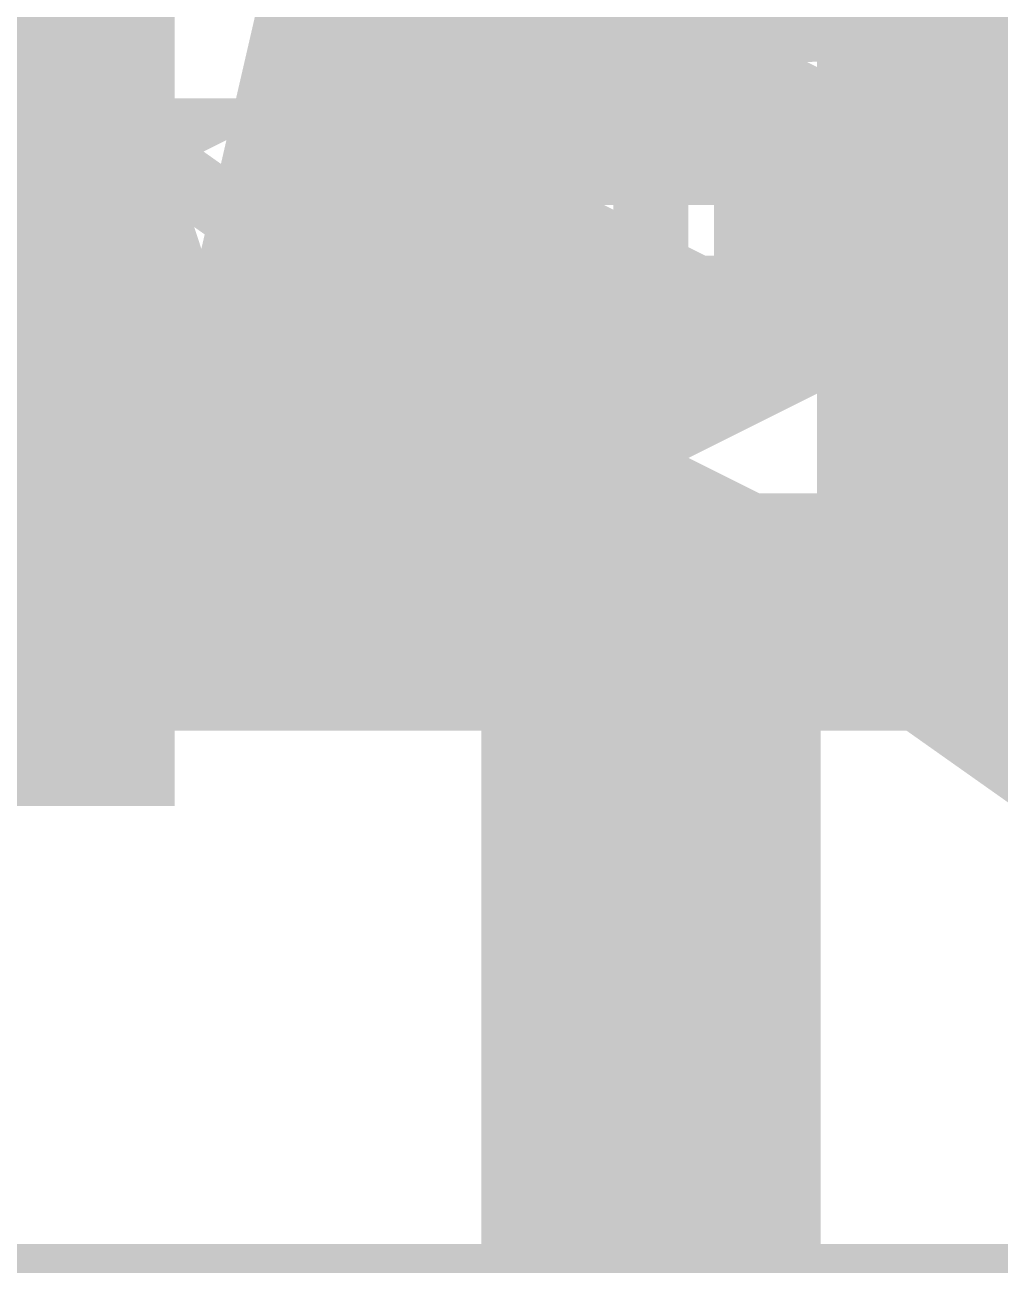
# Model space of a CAD drawing. Header units: millimetres. Extents: x -0.7 to 17.2, y -0.7 to 12.5.
# Drawn here: x 4.378 to 6.411, y 6.097 to 8.684 of the extents above; entities that cross this region are included whole.
import ezdxf

# ---------------------------------------------------------------- set-up
doc = ezdxf.new("R2010")
doc.units = ezdxf.units.MM
for name, color, linetype in [('EQUIPMENT', 7, 'Continuous'), ('FITTINGS', 7, 'Continuous'), ('LEGEND', 7, 'Continuous'), ('PIPING_AIR', 7, 'Continuous'), ('TEXT', 7, 'Continuous')]:
    doc.layers.add(name, color=color, linetype=linetype)

msp = doc.modelspace()

# ---------------------------------------------------------------- linework, layer by layer
at = {"color": 7, "lineweight": 0}
for points, const_width in [([(4.662244777209532, 10.07671564086473), (4.661779089426119, 10.07813678481762), (4.661779089426119, 10.07813678481762), (4.661779089426119, 10.07813678481762), (4.661779089426119, 10.07813678481762), (4.660985594729279, 10.07469597741707)], 1), ([(0, 11.69291973114014), (16.53544235229492, 0)], 0.139669269323349), ([(0, 11.69291973114014), (16.53544235229492, 0)], 0.139669269323349)]:
    msp.add_lwpolyline(points, dxfattribs=dict(at, const_width=const_width))
at = {"layer": 'EQUIPMENT', "color": 7, "lineweight": 0, "const_width": 0.9904999732971191}
for points in [[(3.176222495642161, 7.550153654816072), (4.194522231743221, 7.550153654816072), (4.194522231743221, 8.803445637709684), (3.176222495642161, 8.803445637709684), (3.176222495642161, 7.550153654816072), (3.176222495642161, 7.550153654816072)], [(5.056160469982579, 7.706815152677774), (6.309452452876192, 7.706815152677774), (6.309452452876192, 8.803445637709684), (5.056160469982579, 8.803445637709684), (5.056160469982579, 7.706815152677774), (5.056160469982579, 7.706815152677774)]]:
    msp.add_lwpolyline(points, dxfattribs=at)
at = {"layer": 'FITTINGS', "color": 7, "lineweight": 0}
for points, const_width in [([(5.361860282955708, 9.110758148896148), (5.362488928496216, 9.104776946385176), (5.363533272121663, 9.09885416727624), (5.364988224756702, 9.093018663475066), (5.36684669904686, 9.087298869606542), (5.369099646709547, 9.081722648358193), (5.371736072540687, 9.076317165587733), (5.374743146467755, 9.071108763096175), (5.378106217556405, 9.066122809223794), (5.381808893381366, 9.061383596134835), (5.385833147410608, 9.056914211423418), (5.390159361025225, 9.052736430729377), (5.394766468254606, 9.048870610354099), (5.399632016471832, 9.045335584545242), (5.40473230179109, 9.042148572119212), (5.41004247878627, 9.03932510175913), (5.415536677212881, 9.036878927975064), (5.421188128067709, 9.034821961070872), (5.426969298986243, 9.033164239130958), (5.432852023803984, 9.03191382997385), (5.438807642622756, 9.03107682181446), (5.44480714041796, 9.03065729525082), (5.450821288855706, 9.03065729525082), (5.45682078665091, 9.03107682181446), (5.462776405469682, 9.03191382997385), (5.468659130287424, 9.033164239130958), (5.474440301205957, 9.034821961070872), (5.480091752060785, 9.036878927975064), (5.485585950487396, 9.03932510175913), (5.490896127482577, 9.042148572119212), (5.495996412801833, 9.045335584545242), (5.500861961019059, 9.048870610354099), (5.505469068248441, 9.052736430729377), (5.509795281863058, 9.056914211423418), (5.5138195358923, 9.061383596134835), (5.517522211717262, 9.066122809223794), (5.520885282805911, 9.071108763096175), (5.523892356732979, 9.076317165587733), (5.52652878256412, 9.081722648358193), (5.528781730226807, 9.087298869606542), (5.530640204516963, 9.093018663475066), (5.532095157152003, 9.09885416727624), (5.53313950077745, 9.104776946385176), (5.53397804032832, 9.116768633433088)], 0.8489999771118164), ([(5.910175525471663, 9.110758148896148), (5.910804171012171, 9.104776946385176), (5.911848514637619, 9.09885416727624), (5.913303467272658, 9.093018663475066), (5.915161941562816, 9.087298869606542), (5.917414889225502, 9.081722648358193), (5.920051315056642, 9.076317165587733), (5.92305838898371, 9.071108763096175), (5.92642146007236, 9.066122809223794), (5.930124135897321, 9.061383596134835), (5.934148389926563, 9.056914211423418), (5.93847460354118, 9.052736430729377), (5.943081710770562, 9.048870610354099), (5.947947258987788, 9.045335584545242), (5.953047544307045, 9.042148572119212), (5.958357721302225, 9.03932510175913), (5.963851919728836, 9.036878927975064), (5.969503370583665, 9.034821961070872), (5.975284541502197, 9.033164239130958), (5.98116726631994, 9.03191382997385), (5.987122885138711, 9.03107682181446), (5.993122382933915, 9.03065729525082), (5.999136531371661, 9.03065729525082), (6.005136029166866, 9.03107682181446), (6.011091647985637, 9.03191382997385), (6.01697437280338, 9.033164239130958), (6.022755543721912, 9.034821961070872), (6.02840699457674, 9.036878927975064), (6.033901193003351, 9.03932510175913), (6.039211369998531, 9.042148572119212), (6.044311655317789, 9.045335584545242), (6.049177203535015, 9.048870610354099), (6.053784310764397, 9.052736430729377), (6.058110524379013, 9.056914211423418), (6.062134778408256, 9.061383596134835), (6.065837454233217, 9.066122809223794), (6.069200525321866, 9.071108763096175), (6.072207599248935, 9.076317165587733), (6.074844025080075, 9.081722648358193), (6.077096972742762, 9.087298869606542), (6.078955447032919, 9.093018663475066), (6.080410399667958, 9.09885416727624), (6.081454743293405, 9.104776946385176), (6.082293282844275, 9.116768633433088)], 0.8489999771118164), ([(5.604475712498535, 8.176799646262879), (5.761137210360237, 8.25513039519373), (5.604475712498535, 8.33346114412458), (5.604475712498535, 8.176799646262879), (5.604475712498535, 8.176799646262879)], 0.8489999771118164), ([(5.604475712498535, 8.25513039519373), (5.761137210360237, 8.25513039519373)], 0.7074999213218689)]:
    msp.add_lwpolyline(points, dxfattribs=dict(at, const_width=const_width))
at = {"layer": 'LEGEND', "color": 7, "lineweight": 0, "const_width": 0.7074999213218689}
msp.add_lwpolyline([(0.6304731553895112, 1.675347485002265), (8.463548048474587, 1.675347485002265), (8.463548048474587, 5.787711803871931), (0.6304731553895112, 5.787711803871931), (0.6304731553895112, 1.675347485002265), (0.6304731553895112, 1.675347485002265)], dxfattribs=at)
at = {"layer": 'PIPING_AIR', "color": 7, "lineweight": 0, "const_width": 0.7074999213218689}
for points in [[(6.309452452876192, 8.25513039519373), (7.288586814511826, 8.25513039519373)], [(4.969996646158643, 8.219881558174846), (5.056160469982579, 8.176799646262879), (4.969996646158643, 8.133717734350911)], [(4.194522231743221, 8.176799646262879), (5.056160469982579, 8.176799646262879)], [(5.682806461429386, 7.706815152677774), (5.682806461429386, 4.926073565632572)]]:
    msp.add_lwpolyline(points, dxfattribs=at)
at = {"layer": 'TEXT', "color": 7, "lineweight": 0, "const_width": 3.916537494319527e-08}
for points in [[(5.490435948382943, 7.428447367070085), (5.490435948382943, 7.428447367070085), (5.498781567513596, 7.42784671939343), (5.505466069977986, 7.42604476635985), (5.510489445297346, 7.42304151657317), (5.510489445297346, 7.42304151657317), (5.513986120550399, 7.418943123072), (5.516084133174693, 7.413862131953874), (5.516783468389226, 7.407798554470409), (5.516783468389226, 7.407798554470409), (5.516494340866296, 7.404014356693844), (5.515626977501325, 7.400394448147384), (5.514181362732629, 7.39693884414712), (5.514181362732629, 7.39693884414712), (5.512050277524862, 7.393775034518828), (5.509132915327355, 7.391036896360363), (5.505429261972525, 7.388724447876939), (5.505429261972525, 7.388724447876939), (5.50084650113577, 7.386977447585876), (5.4952918253174, 7.38592923720333), (5.488765223717822, 7.385579836797472), (5.480704457301906, 7.385579836797472), (5.480704457301906, 7.35824812553731), (5.471856337882886, 7.35824812553731), (5.471856337882886, 7.428452168003031), (5.490435948382943, 7.428447367070085)], [(5.480704457301906, 7.420881096747581), (5.480704457301906, 7.393155708985867), (5.487785833396889, 7.393155708985867), (5.487785833396889, 7.393155708985867), (5.493903819932743, 7.393516317834301), (5.498885591054923, 7.394598122025116), (5.502731137657013, 7.396401139657195), (5.502731137657013, 7.396401139657195), (5.505462331514004, 7.399067262875724), (5.507101054077103, 7.402738370817523), (5.507647292993462, 7.407414479834749), (5.507647292993462, 7.407414479834749), (5.507166662362676, 7.411554488435169), (5.505724786424301, 7.414929539938676), (5.50332165240934, 7.417539647417338), (5.50332165240934, 7.417539647417338), (5.499880446890674, 7.419398145178173), (5.495324365033904, 7.420511957998078), (5.489653396312786, 7.420881096747581)], [(5.550511944581672, 7.411927356803755), (5.550511944581672, 7.411927356803755), (5.554821574404587, 7.411599830293405), (5.55870553810851, 7.410617234956226), (5.56216380884101, 7.408979583975063), (5.56216380884101, 7.408979583975063), (5.565157448628798, 7.406743953634501), (5.567647542445526, 7.403973810449252), (5.569634060504599, 7.400669169045968), (5.569634060504599, 7.400669169045968), (5.57108233271257, 7.396895107163115), (5.571951312054275, 7.392716689355064), (5.572240967094142, 7.388133933124612), (5.572240967094142, 7.382924920878471), (5.536157155073876, 7.382924920878471), (5.536157155073876, 7.382924920878471), (5.536752997897518, 7.37743426034874), (5.538278101526718, 7.372894170458973), (5.540732444171176, 7.369304674111375), (5.540732444171176, 7.369304674111375), (5.544036012721468, 7.366709510690626), (5.548115213399908, 7.365152399473674), (5.552970022249896, 7.364633366355159), (5.552970022249896, 7.364633366355159), (5.556186106054225, 7.36473686100091), (5.559151491386992, 7.365047312478575), (5.561866150998373, 7.365564747346635), (5.561866150998373, 7.365564747346635), (5.564482650883479, 7.36628169444187), (5.567153579812477, 7.367184261137264), (5.569878908084832, 7.368272473528038), (5.569878908084832, 7.360701402272589), (5.569878908084832, 7.360701402272589), (5.5672015786692, 7.359624401212479), (5.564546672852212, 7.358755422989748), (5.561914160327831, 7.358094495683046), (5.561914160327831, 7.358094495683046), (5.559129077311481, 7.35763041393808), (5.556016481747329, 7.357351950280228), (5.552576345748345, 7.357259133350485), (5.552576345748345, 7.357259133350485), (5.547787140811062, 7.357597874351914), (5.543379892596679, 7.358614062319981), (5.539354576415746, 7.360307725771038), (5.539354576415746, 7.360307725771038), (5.535804013288993, 7.362673527044789), (5.532821040718362, 7.365706107361884), (5.530405637404866, 7.369405493703236), (5.530405637404866, 7.369405493703236), (5.528631953637013, 7.37373594260309), (5.527567753270962, 7.378668093141091), (5.52721301699594, 7.384201969042041), (5.52721301699594, 7.384201969042041), (5.527535207403249, 7.389696376133931), (5.528501801585716, 7.394644531252456), (5.530112780495174, 7.399046453710304), (5.530112780495174, 7.399046453710304), (5.532308401332976, 7.40285839928667), (5.535028936824602, 7.406036611705458), (5.538274366502952, 7.408581106540566), (5.538274366502952, 7.408581106540566), (5.541970544869628, 7.410440138504765), (5.546049745324314, 7.411555550770557), (5.550511944581672, 7.411927356803755)], [(5.550415925922756, 7.404845980708772), (5.546576239005619, 7.404403232408341), (5.543314813362119, 7.403074969185949), (5.540631624579316, 7.400861206363798), (5.540631624579316, 7.400861206363798), (5.538562949283222, 7.39786329526461), (5.537138679897394, 7.39417617300933), (5.536358794257597, 7.389799856856787), (5.563200810357293, 7.389799856856787), (5.563200810357293, 7.389799856856787), (5.562808725523451, 7.393979341307586), (5.561760531483832, 7.397600839020386), (5.560056199277826, 7.400664368113023), (5.560056199277826, 7.400664368113023), (5.557630119494402, 7.402987490923069), (5.554416704164082, 7.404381356571524), (5.550415925922756, 7.404845980708772)], [(5.624747429836255, 7.410943165549876), (5.624747429836255, 7.365516738017178), (5.632414519750619, 7.365516738017178), (5.632414519750619, 7.339951770081051), (5.624056095492067, 7.339951770081051), (5.624056095492067, 7.358238523671418), (5.587381768719473, 7.358238523671418), (5.587381768719473, 7.339951770081051), (5.57912416405278, 7.339951770081051), (5.57912416405278, 7.365516738017178), (5.583353785977987, 7.365516738017178), (5.583353785977987, 7.365516738017178), (5.587499114390001, 7.372034278877124), (5.59089018544179, 7.379130049720759), (5.593526962890034, 7.386804074698639), (5.593526962890034, 7.386804074698639), (5.595423320114323, 7.394797633850794), (5.596586759021347, 7.40284559190532), (5.597017241141596, 7.410947966482822), (5.624747429836255, 7.410943165549876)], [(5.60468433105596, 7.404164248230475), (5.604279973635196, 7.399656710207855), (5.603591853598858, 7.395051009648562), (5.602619929889287, 7.390347163212603), (5.602619929889287, 7.390347163212603), (5.601402614686348, 7.385665192486622), (5.59997835131705, 7.381125103341825), (5.598347099567569, 7.376726916445507), (5.598347099567569, 7.376726916445507), (5.596516332200984, 7.372599187917761), (5.594499953291236, 7.368864053959316), (5.592297924055922, 7.365521538950123), (5.616389005577702, 7.365521538950123), (5.616389005577702, 7.404164248230475), (5.60468433105596, 7.404164248230475)], [(5.634478339554319, 7.410943165549876), (5.64372013547489, 7.410943165549876), (5.655127152153995, 7.380956538370714), (5.655127152153995, 7.380956538370714), (5.656077186923953, 7.378373109534969), (5.656962177616379, 7.375865414651272), (5.657782068072995, 7.373433476444721), (5.657782068072995, 7.373433476444721), (5.658503791585145, 7.371080493028964), (5.659094325283926, 7.368803242224872), (5.659553612329978, 7.366601748862918), (5.659947288831529, 7.366601748862918), (5.659947288831529, 7.366601748862918), (5.660417229912119, 7.368410107940706), (5.661039770033236, 7.370557716808836), (5.661814851747427, 7.373044600876115), (5.661814851747427, 7.373044600876115), (5.662677402283061, 7.375703791378987), (5.663562393618355, 7.37837470262817), (5.664469767666427, 7.381057357962574), (5.675185450001344, 7.410947966482822), (5.684528065513776, 7.410947966482822), (5.661814851747427, 7.350969911191551), (5.661814851747427, 7.350969911191551), (5.659800043186788, 7.346327951625432), (5.657423600403295, 7.342362370363269), (5.654685466322986, 7.339073199351979), (5.654685466322986, 7.339073199351979), (5.651403745526547, 7.336616732130953), (5.647390183756672, 7.335142834176141), (5.642644726495042, 7.334651540108942), (5.642644726495042, 7.334651540108942), (5.641136151287027, 7.334678755825903), (5.639759901106217, 7.334760359918136), (5.638515924161696, 7.334896387689176), (5.638515924161696, 7.334896387689176), (5.637389823622579, 7.335064964184101), (5.636373643053463, 7.335244187281908), (5.635467331741143, 7.3354340921791), (5.635467331741143, 7.342318630023307), (5.635467331741143, 7.342318630023307), (5.636237066498232, 7.342187414298794), (5.637106052174629, 7.342056177749919), (5.638074238330686, 7.341924953521755), (5.638074238330686, 7.341924953521755), (5.639105356984001, 7.34181560874865), (5.640169580875281, 7.341749984917552), (5.641266858739611, 7.34172811527098), (5.641266858739611, 7.34172811527098), (5.644090858804226, 7.342011913588154), (5.646532950922001, 7.342863268011156), (5.648593082414828, 7.344282211598119), (5.648593082414828, 7.344282211598119), (5.650323002605281, 7.346173788755533), (5.651780904067016, 7.348436617869992), (5.652966732328407, 7.351070730783412), (5.655717666906322, 7.358051287286534), (5.634478339554319, 7.410943165549876)], [(5.724053190020285, 7.410943165549876), (5.733491824191633, 7.410943165549876), (5.710975448676059, 7.385575035864527), (5.73535938710753, 7.358243324604365), (5.725330238183855, 7.358243324604365), (5.701536814504713, 7.384989322045144), (5.701536814504713, 7.358243324604365), (5.692885533336469, 7.358243324604365), (5.692885533336469, 7.410943165549876), (5.701536814504713, 7.410943165549876), (5.701536814504713, 7.38537819761375), (5.724053190020285, 7.410943165549876)], [(5.781275115974164, 7.403669752137063), (5.764068572296592, 7.403669752137063), (5.764068572296592, 7.358243324604365), (5.755513309787263, 7.358243324604365), (5.755513309787263, 7.403669752137063), (5.738503604360466, 7.403669752137063), (5.738503604360466, 7.410947966482822), (5.781275115974164, 7.410947966482822), (5.781275115974164, 7.403669752137063)], [(5.837515569952591, 7.384691664202508), (5.837515569952591, 7.384691664202508), (5.836778327898081, 7.376628770404012), (5.834566734171609, 7.36987705065732), (5.830880680621562, 7.364436528104384), (5.830880680621562, 7.364436528104384), (5.825935688231223, 7.360449094594214), (5.819953760769577, 7.358056620465263), (5.812934793270344, 7.357259133350485), (5.812934793270344, 7.357259133350485), (5.808450692013607, 7.357614410899466), (5.804305919975822, 7.358680208512162), (5.800500376940848, 7.360456554692355), (5.800500376940848, 7.360456554692355), (5.7971178241224, 7.362913040240047), (5.794248498867483, 7.366025636129594), (5.791892304169116, 7.369794369271842), (5.791892304169116, 7.369794369271842), (5.790145269881498, 7.37418082902085), (5.789097097882158, 7.379146586131425), (5.788747693089649, 7.384691664202508), (5.788747693089649, 7.384691664202508), (5.789479540753997, 7.392743368120496), (5.791675199133794, 7.399461467450172), (5.795334573091219, 7.404845980708772), (5.795334573091219, 7.404845980708772), (5.800250166432035, 7.408780082826891), (5.806214558230436, 7.411140536838721), (5.813227650180035, 7.411927356803755), (5.813227650180035, 7.411927356803755), (5.817821046005374, 7.41157209156848), (5.82203149855676, 7.410506280053212), (5.825858904760306, 7.408729935461885), (5.825858904760306, 7.408729935461885), (5.829235529743362, 7.406284130968255), (5.832087319349762, 7.403203527398479), (5.834414167269635, 7.399488139541313), (5.834414167269635, 7.399488139541313), (5.83613500312182, 7.395157702980217), (5.837168840089035, 7.390225538511361), (5.837515569952591, 7.384691664202508)], [(5.797691831167584, 7.384691664202508), (5.798101482108054, 7.378895344127812), (5.799330553436994, 7.373963178178922), (5.801378947669921, 7.369895188863703), (5.801378947669921, 7.369895188863703), (5.804322957403847, 7.36686260707259), (5.808238951511394, 7.365043044877307), (5.813126830588174, 7.364436528104384), (5.813126830588174, 7.364436528104384), (5.817966674289607, 7.365042520437759), (5.821866666486716, 7.366860464968671), (5.82482670417697, 7.369890387930757), (5.82482670417697, 7.369890387930757), (5.826901743000942, 7.373961052987314), (5.828146820119501, 7.378894803874211), (5.828561830008764, 7.384691664202508), (5.828561830008764, 7.384691664202508), (5.828146784678953, 7.390471993463535), (5.826901778002412, 7.395356136195356), (5.82482670417697, 7.399344111552941), (5.82482670417697, 7.399344111552941), (5.821855962579217, 7.402294022922051), (5.81792403311869, 7.404063961572935), (5.813030811929259, 7.404653943390942), (5.813030811929259, 7.404653943390942), (5.808148233259692, 7.404063966490021), (5.804248308815395, 7.402294017380775), (5.801330938340463, 7.399344111552941), (5.801330938340463, 7.399344111552941), (5.799309183203085, 7.395356141537174), (5.798096180062648, 7.390471986399269), (5.797691831167584, 7.384691664202508)], [(5.876256210763578, 7.411927356803755), (5.876256210763578, 7.411927356803755), (5.882326154749564, 7.411173614116168), (5.887554411298334, 7.408912370196468), (5.891940858697348, 7.405143638551408), (5.891940858697348, 7.405143638551408), (5.895245464008481, 7.399856215529196), (5.897228291068193, 7.393038885099251), (5.897889214617133, 7.384691664202508), (5.897889214617133, 7.384691664202508), (5.897228248891587, 7.376431932161819), (5.895245505485836, 7.369614599653243), (5.891940858697348, 7.364239689853608), (5.891940858697348, 7.364239689853608), (5.887543700870471, 7.360361610940238), (5.882283519630587, 7.358034749551117), (5.876160192104663, 7.357259133350485), (5.876160192104663, 7.357259133350485), (5.872330079184236, 7.357516258488188), (5.868969465713864, 7.358287598855346), (5.866078232918586, 7.359573183030338), (5.866078232918586, 7.359573183030338), (5.863615853280815, 7.361194839759711), (5.861535487763067, 7.362980777634258), (5.859837020089109, 7.364931024197796), (5.859246505336781, 7.364931024197796), (5.859246505336781, 7.364931024197796), (5.859377696879645, 7.363719063205909), (5.859508960730381, 7.362310780546796), (5.859640181838333, 7.360706203205535), (5.859640181838333, 7.360706203205535), (5.859749502429789, 7.359077094866334), (5.859815153562749, 7.357601598718539), (5.859837020089109, 7.356279743029552), (5.859837020089109, 7.334646739175997), (5.851185738920865, 7.334646739175997), (5.851185738920865, 7.410943165549876), (5.858267115015848, 7.410943165549876), (5.859448144520503, 7.403765770795978), (5.859841821022054, 7.403765770795978), (5.859841821022054, 7.403765770795978), (5.861579724716065, 7.405940597882408), (5.863644164487151, 7.407875368976539), (5.866035024522073, 7.409570098727391), (5.866035024522073, 7.409570098727391), (5.868875541937052, 7.410879690522299), (5.872282643356266, 7.411665438778217), (5.876256210763578, 7.411927356803755)], [(5.874691106623263, 7.404649142457996), (5.869846930144328, 7.404146649228408), (5.86606223405571, 7.402639151141894), (5.863336900206561, 7.400126663623098), (5.863336900206561, 7.400126663623098), (5.861485306158386, 7.396587314037611), (5.860321918656553, 7.391999216544108), (5.859846621955001, 7.38636238886763), (5.859846621955001, 7.384691664202508), (5.859846621955001, 7.384691664202508), (5.860201857002703, 7.378697972448601), (5.861267702600713, 7.373698593426711), (5.86304404329687, 7.369693549679981), (5.86304404329687, 7.369693549679981), (5.865778940466584, 7.366772989670957), (5.869726946744545, 7.365020640526232), (5.874887944874039, 7.364436528104384), (5.874887944874039, 7.364436528104384), (5.87790983007431, 7.36473152665637), (5.88054878302758, 7.365616489806044), (5.882804683301583, 7.367091444023384), (5.882804683301583, 7.367091444023384), (5.884694614548913, 7.369074236955419), (5.886235754813865, 7.371482696585965), (5.887427981728341, 7.37431684810674), (5.887427981728341, 7.37431684810674), (5.888273442968813, 7.377514276425472), (5.888780782674344, 7.381006147409776), (5.888949877472144, 7.384792483794369), (5.888949877472144, 7.384792483794369), (5.888562032264424, 7.390418116324747), (5.887398647287228, 7.395235045994788), (5.885459599220583, 7.39924329196108), (5.885459599220583, 7.39924329196108), (5.882711829098706, 7.402248680784216), (5.879122372077033, 7.404050625649262), (5.874691106623263, 7.404649142457996)], [(5.424194480583559, 7.200242511731735), (5.441588794857356, 7.200242511731735), (5.441588794857356, 7.194037572341621), (5.424194480583559, 7.194037572341621), (5.424194480583559, 7.176033006119553), (5.417899923774469, 7.176033006119553), (5.417899923774469, 7.194037572341621), (5.400505609500671, 7.194037572341621), (5.400505609500671, 7.200242511731735), (5.417899923774469, 7.200242511731735), (5.417899923774469, 7.218332427876638), (5.424194480583559, 7.218332427876638), (5.424194480583559, 7.200242511731735)], [(5.526539113462372, 7.213177292537397), (5.526539113462372, 7.166332987389342), (5.519634304705011, 7.166332987389342), (5.519634304705011, 7.1962225303662), (5.519634304705011, 7.1962225303662), (5.519648525348969, 7.197465324969979), (5.5196912052183, 7.19874699089351), (5.519762329589264, 7.200067544389922), (5.519762329589264, 7.200067544389922), (5.519855261815451, 7.201398059415006), (5.519957686650221, 7.202709598188113), (5.520069589311471, 7.204002175832621), (5.519809272046824, 7.204002175832621), (5.504514565874771, 7.166332987389342), (5.498045041723868, 7.166332987389342), (5.483185620158274, 7.204002175832621), (5.482925302893626, 7.204002175832621), (5.482925302893626, 7.204002175832621), (5.483069922387586, 7.201359651698002), (5.483156696179381, 7.198678236532126), (5.483185620158274, 7.195957945605412), (5.483185620158274, 7.166328719893199), (5.476280811400913, 7.166328719893199), (5.476280811400913, 7.213173025041255), (5.48650573215656, 7.213173025041255), (5.501275536303178, 7.175503836597975), (5.516309925210583, 7.213173025041255), (5.526539113462372, 7.213177292537397)], [(5.559224208145172, 7.213966779323622), (5.559224208145172, 7.213966779323622), (5.564438606388624, 7.213549516417157), (5.568662014287193, 7.212297713602686), (5.571894404190045, 7.210211382718876), (5.571894404190045, 7.210211382718876), (5.574177505732162, 7.207209914187183), (5.575547382124517, 7.20321837819756), (5.576004002974556, 7.198236788545109), (5.576004002974556, 7.166337254885483), (5.570409315532713, 7.166337254885483), (5.568924226875382, 7.172977478882055), (5.568574292191759, 7.172977478882055), (5.568574292191759, 7.172977478882055), (5.566500754745178, 7.170637475470798), (5.564359903583687, 7.168744121663947), (5.562151710498416, 7.167297441517379), (5.562151710498416, 7.167297441517379), (5.559620603174714, 7.166277991535055), (5.55651671967753, 7.165666308660143), (5.552840033917104, 7.165462418176423), (5.552840033917104, 7.165462418176423), (5.548829528794371, 7.165836068739497), (5.545304584696417, 7.166956989295565), (5.542265178477833, 7.168825205136127), (5.542265178477833, 7.168825205136127), (5.539934645219481, 7.171491923292219), (5.538536335890837, 7.17500264226628), (5.538070229770487, 7.17935738561398), (5.538070229770487, 7.17935738561398), (5.538681898323921, 7.183663295467095), (5.540516928504706, 7.187260787943235), (5.543575299793353, 7.190149883356481), (5.543575299793353, 7.190149883356481), (5.547905853603473, 7.192301180945446), (5.553557448772731, 7.193685266228924), (5.560530061964549, 7.19430215710241), (5.568484674772782, 7.194562474367057), (5.568484674772782, 7.197357684339908), (5.568484674772782, 7.197357684339908), (5.568203011492175, 7.20086272589159), (5.567358056807117, 7.203571158317416), (5.565949782064579, 7.205482996993811), (5.565949782064579, 7.205482996993811), (5.56402702968975, 7.206746654101411), (5.561638663485767, 7.207504841355202), (5.558784656042571, 7.207757572437367), (5.558784656042571, 7.207757572437367), (5.556376832247661, 7.207636189807783), (5.554046787786313, 7.207272025666053), (5.551794497362375, 7.206665093425078), (5.551794497362375, 7.206665093425078), (5.549629447274674, 7.205902638154785), (5.547561141929076, 7.205071894273097), (5.545589557972261, 7.204172875678291), (5.54322963260587, 7.209942530461945), (5.54322963260587, 7.209942530461945), (5.545395617580413, 7.210995657396122), (5.54781387282874, 7.211941614917217), (5.550484376046855, 7.212780415396214), (5.550484376046855, 7.212780415396214), (5.553319883108629, 7.213437613282323), (5.556233168669417, 7.213833064021348), (5.559224208145172, 7.213966779323622)], [(5.598204709802307, 7.213177292537397), (5.598204709802307, 7.193687637657997), (5.623638986807173, 7.193687637657997), (5.623638986807173, 7.213177292537397), (5.631329014854617, 7.213177292537397), (5.631329014854617, 7.166332987389342), (5.623638986807173, 7.166332987389342), (5.623638986807173, 7.187222381003237), (5.598204709802307, 7.187222381003237), (5.598204709802307, 7.166332987389342), (5.590514681754863, 7.166332987389342), (5.590514681754863, 7.213177292537397), (5.598204709802307, 7.213177292537397)], [(5.686912135236674, 7.189842623634275), (5.686912135236674, 7.189842623634275), (5.686256818813118, 7.182675606605446), (5.684290946484753, 7.176674077674548), (5.681014455568767, 7.171838057412207), (5.681014455568767, 7.171838057412207), (5.67661891645797, 7.168293671912048), (5.67130163621581, 7.166167028147195), (5.665062554990883, 7.165458150680282), (5.665062554990883, 7.165458150680282), (5.661076696905971, 7.165773952960101), (5.657392443779941, 7.166721328658006), (5.654009739983735, 7.168300303110691), (5.654009739983735, 7.168300303110691), (5.651003036109779, 7.170483845916955), (5.64845251350788, 7.173250597941943), (5.646358119401566, 7.176600583106406), (5.646358119401566, 7.176600583106406), (5.644805209841956, 7.180499658612434), (5.643873490205968, 7.184913665129444), (5.643562909428717, 7.189842623634275), (5.643562909428717, 7.189842623634275), (5.644213450591168, 7.19699969410221), (5.646165135864996, 7.202971338216653), (5.649417914135205, 7.207757572437367), (5.649417914135205, 7.207757572437367), (5.653787340508958, 7.211254552253592), (5.659089011192902, 7.213352733690846), (5.66532287225553, 7.214052129246457), (5.66532287225553, 7.214052129246457), (5.669405900825001, 7.213736337912153), (5.673148514331079, 7.212788949856408), (5.67655065460449, 7.211209976816047), (5.67655065460449, 7.211209976816047), (5.679552109043781, 7.209035928280483), (5.682087022100553, 7.206297613874335), (5.684155332729099, 7.202995046743167), (5.684155332729099, 7.202995046743167), (5.685684974542096, 7.199145769628611), (5.686603929625432, 7.194761623238902), (5.686912135236674, 7.189842623634275)], [(5.651513254740808, 7.189842623634275), (5.651877398802619, 7.18469033889407), (5.652969895548547, 7.180306191188775), (5.654790691777676, 7.176690200525383), (5.654790691777676, 7.176690200525383), (5.657407599311735, 7.173994572146615), (5.660888471967194, 7.172377183456583), (5.665233254836553, 7.171838057412207), (5.665233254836553, 7.171838057412207), (5.669535348194526, 7.172376717288075), (5.673001996928962, 7.173992668054157), (5.675633142934013, 7.176685933029241), (5.675633142934013, 7.176685933029241), (5.677477631847059, 7.180304302129482), (5.678584355962171, 7.184689858668626), (5.678953254932298, 7.189842623634275), (5.678953254932298, 7.189842623634275), (5.678584335610114, 7.194980694317254), (5.677477651808825, 7.199322154716587), (5.675633142934013, 7.202867021858914), (5.675633142934013, 7.202867021858914), (5.672992493494748, 7.205489165414854), (5.669497433779147, 7.207062444285678), (5.665147904913718, 7.207586872591697), (5.665147904913718, 7.207586872591697), (5.660807844668299, 7.20706244865642), (5.657341233857281, 7.205489160489275), (5.654748016816258, 7.202867021858914), (5.654748016816258, 7.202867021858914), (5.65295091093488, 7.199322159464869), (5.651872674722505, 7.194980688037907), (5.651513254740808, 7.189842623634275)], [(5.749317448317972, 7.213177292537397), (5.749317448317972, 7.166332987389342), (5.742412639560611, 7.166332987389342), (5.742412639560611, 7.1962225303662), (5.742412639560611, 7.1962225303662), (5.742426841147284, 7.197465324969979), (5.742469542532904, 7.19874699089351), (5.742540664444864, 7.200067544389922), (5.742540664444864, 7.200067544389922), (5.742633577613767, 7.201398059415006), (5.742736023964824, 7.202709598188113), (5.74284792416707, 7.204002175832621), (5.742587606902423, 7.204002175832621), (5.72729290073037, 7.166332987389342), (5.720823376579467, 7.166332987389342), (5.705963955013873, 7.204002175832621), (5.705703637749226, 7.204002175832621), (5.705703637749226, 7.204002175832621), (5.705848238185902, 7.201359651698002), (5.705935033493985, 7.198678236532126), (5.705963955013873, 7.195957945605412), (5.705963955013873, 7.166328719893199), (5.699059146256512, 7.166328719893199), (5.699059146256512, 7.213173025041255), (5.709284067012159, 7.213173025041255), (5.724053871158777, 7.175503836597975), (5.739088260066183, 7.213173025041255), (5.749317448317972, 7.213177292537397)], [(5.782352469349441, 7.214052129246457), (5.782352469349441, 7.214052129246457), (5.786183231473338, 7.213760994557631), (5.789635666514772, 7.212887576441255), (5.792709682485483, 7.211431886615419), (5.792709682485483, 7.211431886615419), (5.795370675637193, 7.209444659557564), (5.797584115168186, 7.206982309949947), (5.799349906482055, 7.204044850794039), (5.799349906482055, 7.204044850794039), (5.800637239501665, 7.20069012897105), (5.801409688324044, 7.196975979642993), (5.801667156887029, 7.192902418367914), (5.801667156887029, 7.188272185054108), (5.769592655885591, 7.188272185054108), (5.769592655885591, 7.188272185054108), (5.770122273863177, 7.183391597699299), (5.771477944300404, 7.179355962062074), (5.773659579708684, 7.176165298499948), (5.773659579708684, 7.176165298499948), (5.776596065105994, 7.1738584864677), (5.780222044132502, 7.172474387546569), (5.78453742737402, 7.172013024754019), (5.78453742737402, 7.172013024754019), (5.787396148549236, 7.172105019998781), (5.790032069446626, 7.172380976880103), (5.792445097724694, 7.17284091900552), (5.792445097724694, 7.17284091900552), (5.79477085539243, 7.173478205340766), (5.797145037252596, 7.174280486883498), (5.799567548785284, 7.17524778682947), (5.799567548785284, 7.16851794541392), (5.799567548785284, 7.16851794541392), (5.797187680198438, 7.167560611095649), (5.79482778651809, 7.166788185974392), (5.792487772686112, 7.166200695008947), (5.792487772686112, 7.166200695008947), (5.790012123116586, 7.165788177883946), (5.787245394087313, 7.165540654621503), (5.784187492690396, 7.165458150680282), (5.784187492690396, 7.165458150680282), (5.77993040133407, 7.165759253806066), (5.776012869897808, 7.166662532040116), (5.772434808316, 7.168168010730296), (5.772434808316, 7.168168010730296), (5.76927873195138, 7.170270945289471), (5.766627223365925, 7.172966572358002), (5.764480195507767, 7.176254915918924), (5.764480195507767, 7.176254915918924), (5.762903567532482, 7.180104204001266), (5.761957634315914, 7.184488338007991), (5.7616423105735, 7.189407339027816), (5.7616423105735, 7.189407339027816), (5.76192868194796, 7.194291256660248), (5.762787899521546, 7.198689616961405), (5.76421987824312, 7.202602437098125), (5.76421987824312, 7.202602437098125), (5.766171521185486, 7.205990833316847), (5.768589797769952, 7.208815911148203), (5.771474621684106, 7.211077684435653), (5.771474621684106, 7.211077684435653), (5.774760093600405, 7.212730157366282), (5.77838607242802, 7.213721634980013), (5.782352469349441, 7.214052129246457)], [(5.782267119426606, 7.207757572437367), (5.778854044125758, 7.20736401837502), (5.775955021686734, 7.206183339902554), (5.773569962289708, 7.204215550639709), (5.773569962289708, 7.204215550639709), (5.771731119610981, 7.201550740655134), (5.77046512502925, 7.198273298504539), (5.769771890723544, 7.194383239529103), (5.793631461652102, 7.194383239529103), (5.793631461652102, 7.194383239529103), (5.793282921672831, 7.198098336984088), (5.792351216302615, 7.201317446205438), (5.790836251679252, 7.204040583297897), (5.790836251679252, 7.204040583297897), (5.788679716108756, 7.206105581443199), (5.785823369505567, 7.207344573185872), (5.782267119426606, 7.207757572437367)], [(5.845890019170756, 7.206712035882637), (5.830595312998702, 7.206712035882637), (5.830595312998702, 7.166332987389342), (5.822990634874094, 7.166332987389342), (5.822990634874094, 7.206712035882637), (5.807870896043852, 7.206712035882637), (5.807870896043852, 7.213181560033538), (5.845890019170756, 7.213181560033538), (5.845890019170756, 7.206712035882637)], [(5.877441651875388, 7.214052129246457), (5.877441651875388, 7.214052129246457), (5.882837154404388, 7.213382135716554), (5.887484497690833, 7.211372141031784), (5.891383561770505, 7.208022157198156), (5.891383561770505, 7.208022157198156), (5.894320985367988, 7.203322225413627), (5.896083502313511, 7.197262375872797), (5.896670989490141, 7.189842623634275), (5.896670989490141, 7.189842623634275), (5.896083460898098, 7.182500639271263), (5.894321026161845, 7.176440787882761), (5.891383561770505, 7.171663090070394), (5.891383561770505, 7.171663090070394), (5.887474973384992, 7.168215908660607), (5.882799260444261, 7.166147587333756), (5.877356301952553, 7.165458150680282), (5.877356301952553, 7.165458150680282), (5.873951753506321, 7.165686706368414), (5.870964545324771, 7.166372342280856), (5.868394560054865, 7.167515083820608), (5.868394560054865, 7.167515083820608), (5.866205774580673, 7.16895655653311), (5.864356564629894, 7.170544056936713), (5.862846815070583, 7.172277609514808), (5.862321913045147, 7.172277609514808), (5.862321913045147, 7.172277609514808), (5.862438524278592, 7.171200310807394), (5.862555207187315, 7.169948503943566), (5.86267184772877, 7.168522212910062), (5.86267184772877, 7.168522212910062), (5.862769018115657, 7.167074116544086), (5.86282737860598, 7.165762564354326), (5.862846815070583, 7.164587581467363), (5.862846815070583, 7.145358243852611), (5.855156787023138, 7.145358243852611), (5.855156787023138, 7.213177292537397), (5.861451343832228, 7.213177292537397), (5.8625011478831, 7.206797385805472), (5.862851082566724, 7.206797385805472), (5.862851082566724, 7.206797385805472), (5.864395882442547, 7.208730565523913), (5.866230944023632, 7.21045036212859), (5.868356152589589, 7.211956788640855), (5.868356152589589, 7.211956788640855), (5.870881053594347, 7.213120870288151), (5.873909592249121, 7.21381931321339), (5.877441651875388, 7.214052129246457)], [(5.876050448133175, 7.207582605095554), (5.871744509817033, 7.207135944427147), (5.868380339291369, 7.205795946068372), (5.865957819757923, 7.20356262373002), (5.865957819757923, 7.20356262373002), (5.864311954831985, 7.200416535069532), (5.863277836487192, 7.196338226004864), (5.862855350062866, 7.191327712291606), (5.862855350062866, 7.189842623634275), (5.862855350062866, 7.189842623634275), (5.863171111087256, 7.184514897393627), (5.864118533363872, 7.180071004731895), (5.865697502493275, 7.176510965687429), (5.865697502493275, 7.176510965687429), (5.868128518831398, 7.173914912230505), (5.871637861826461, 7.172357268476963), (5.876225415474988, 7.171838057412207), (5.876225415474988, 7.171838057412207), (5.878911532296073, 7.172100278358979), (5.881257272284054, 7.172886912304819), (5.883262516612743, 7.174197982778598), (5.883262516612743, 7.174197982778598), (5.884942452097532, 7.175960465463312), (5.886312358541346, 7.178101318563547), (5.887372115397254, 7.180620564471941), (5.887372115397254, 7.180620564471941), (5.888123633056839, 7.183462723104006), (5.888574605629149, 7.186566608561564), (5.888724911674191, 7.189932241053252), (5.888724911674191, 7.189932241053252), (5.88838015688658, 7.194932803525087), (5.887346040785908, 7.199214518977957), (5.885622441979134, 7.202777404439938), (5.885622441979134, 7.202777404439938), (5.883179976063332, 7.20544886129054), (5.87998935138268, 7.207050590130774), (5.876050448133175, 7.207582605095554)], [(5.908906767763709, 7.166332987389342), (5.908906767763709, 7.213177292537397), (5.916596795811153, 7.213177292537397), (5.916596795811153, 7.193947954922645), (5.928746357326732, 7.193947954922645), (5.928746357326732, 7.193947954922645), (5.934281734494175, 7.193579058687099), (5.938768340374191, 7.19247234882025), (5.94220604015783, 7.190627842924358), (5.94220604015783, 7.190627842924358), (5.944633730719673, 7.188045539021612), (5.946090415310216, 7.184725420597036), (5.946575956206988, 7.1806675069295), (5.946575956206988, 7.1806675069295), (5.946099852416795, 7.176593476970269), (5.944671709726443, 7.173111192666642), (5.942291390080666, 7.170220676374481), (5.942291390080666, 7.170220676374481), (5.938845109398533, 7.168060856379419), (5.93421349885398, 7.166764951815948), (5.928396422643108, 7.166332987389342), (5.908906767763709, 7.166332987389342)], [(5.954355601673409, 7.213177292537397), (5.962045629720854, 7.213177292537397), (5.962045629720854, 7.166332987389342), (5.954355601673409, 7.166332987389342)], [(5.561494516092585, 7.188967786925216), (5.556265403047643, 7.188501212881753), (5.552231205166502, 7.187568047386255), (5.549391897034566, 7.186168309456224), (5.549391897034566, 7.186168309456224), (5.547521304401409, 7.184314799436681), (5.546398960547672, 7.182014612258917), (5.54602484257872, 7.179267768195004), (5.54602484257872, 7.179267768195004), (5.54629179158127, 7.176877976792396), (5.547092665877983, 7.174954751116172), (5.548427442906529, 7.17349811341135), (5.548427442906529, 7.17349811341135), (5.550179954487452, 7.172478662898598), (5.552234050526123, 7.171866980622556), (5.554589707335224, 7.171663090070394), (5.554589707335224, 7.171663090070394), (5.558329449024799, 7.172027256777856), (5.56162254219781, 7.173119727956115), (5.564468960903389, 7.174940527107263), (5.564468960903389, 7.174940527107263), (5.566652488174194, 7.17751857565372), (5.56796261889559, 7.180882777837119), (5.568399324849946, 7.185033155482516), (5.568399324849946, 7.189228104189862), (5.561494516092585, 7.188967786925216)], [(5.92769655327586, 7.172537926779454), (5.930813208626528, 7.172727600228705), (5.933523113297936, 7.173296591920532), (5.935826133425905, 7.174244925236157), (5.935826133425905, 7.174244925236157), (5.937573396005675, 7.175666956571789), (5.938621822795743, 7.177662714785329), (5.93897127808238, 7.180232222323041), (5.93897127808238, 7.180232222323041), (5.938650701475725, 7.182782294563069), (5.937689137668464, 7.184719730942574), (5.936086450690553, 7.186044552068112), (5.936086450690553, 7.186044552068112), (5.933881537744107, 7.186895686225856), (5.931113400094421, 7.187406356793654), (5.927781903198695, 7.187576583183002), (5.916596795811153, 7.187576583183002), (5.916596795811153, 7.172542194275596), (5.92769655327586, 7.172537926779454)]]:
    msp.add_lwpolyline(points, dxfattribs=at)

doc.saveas('drawing.dxf')
